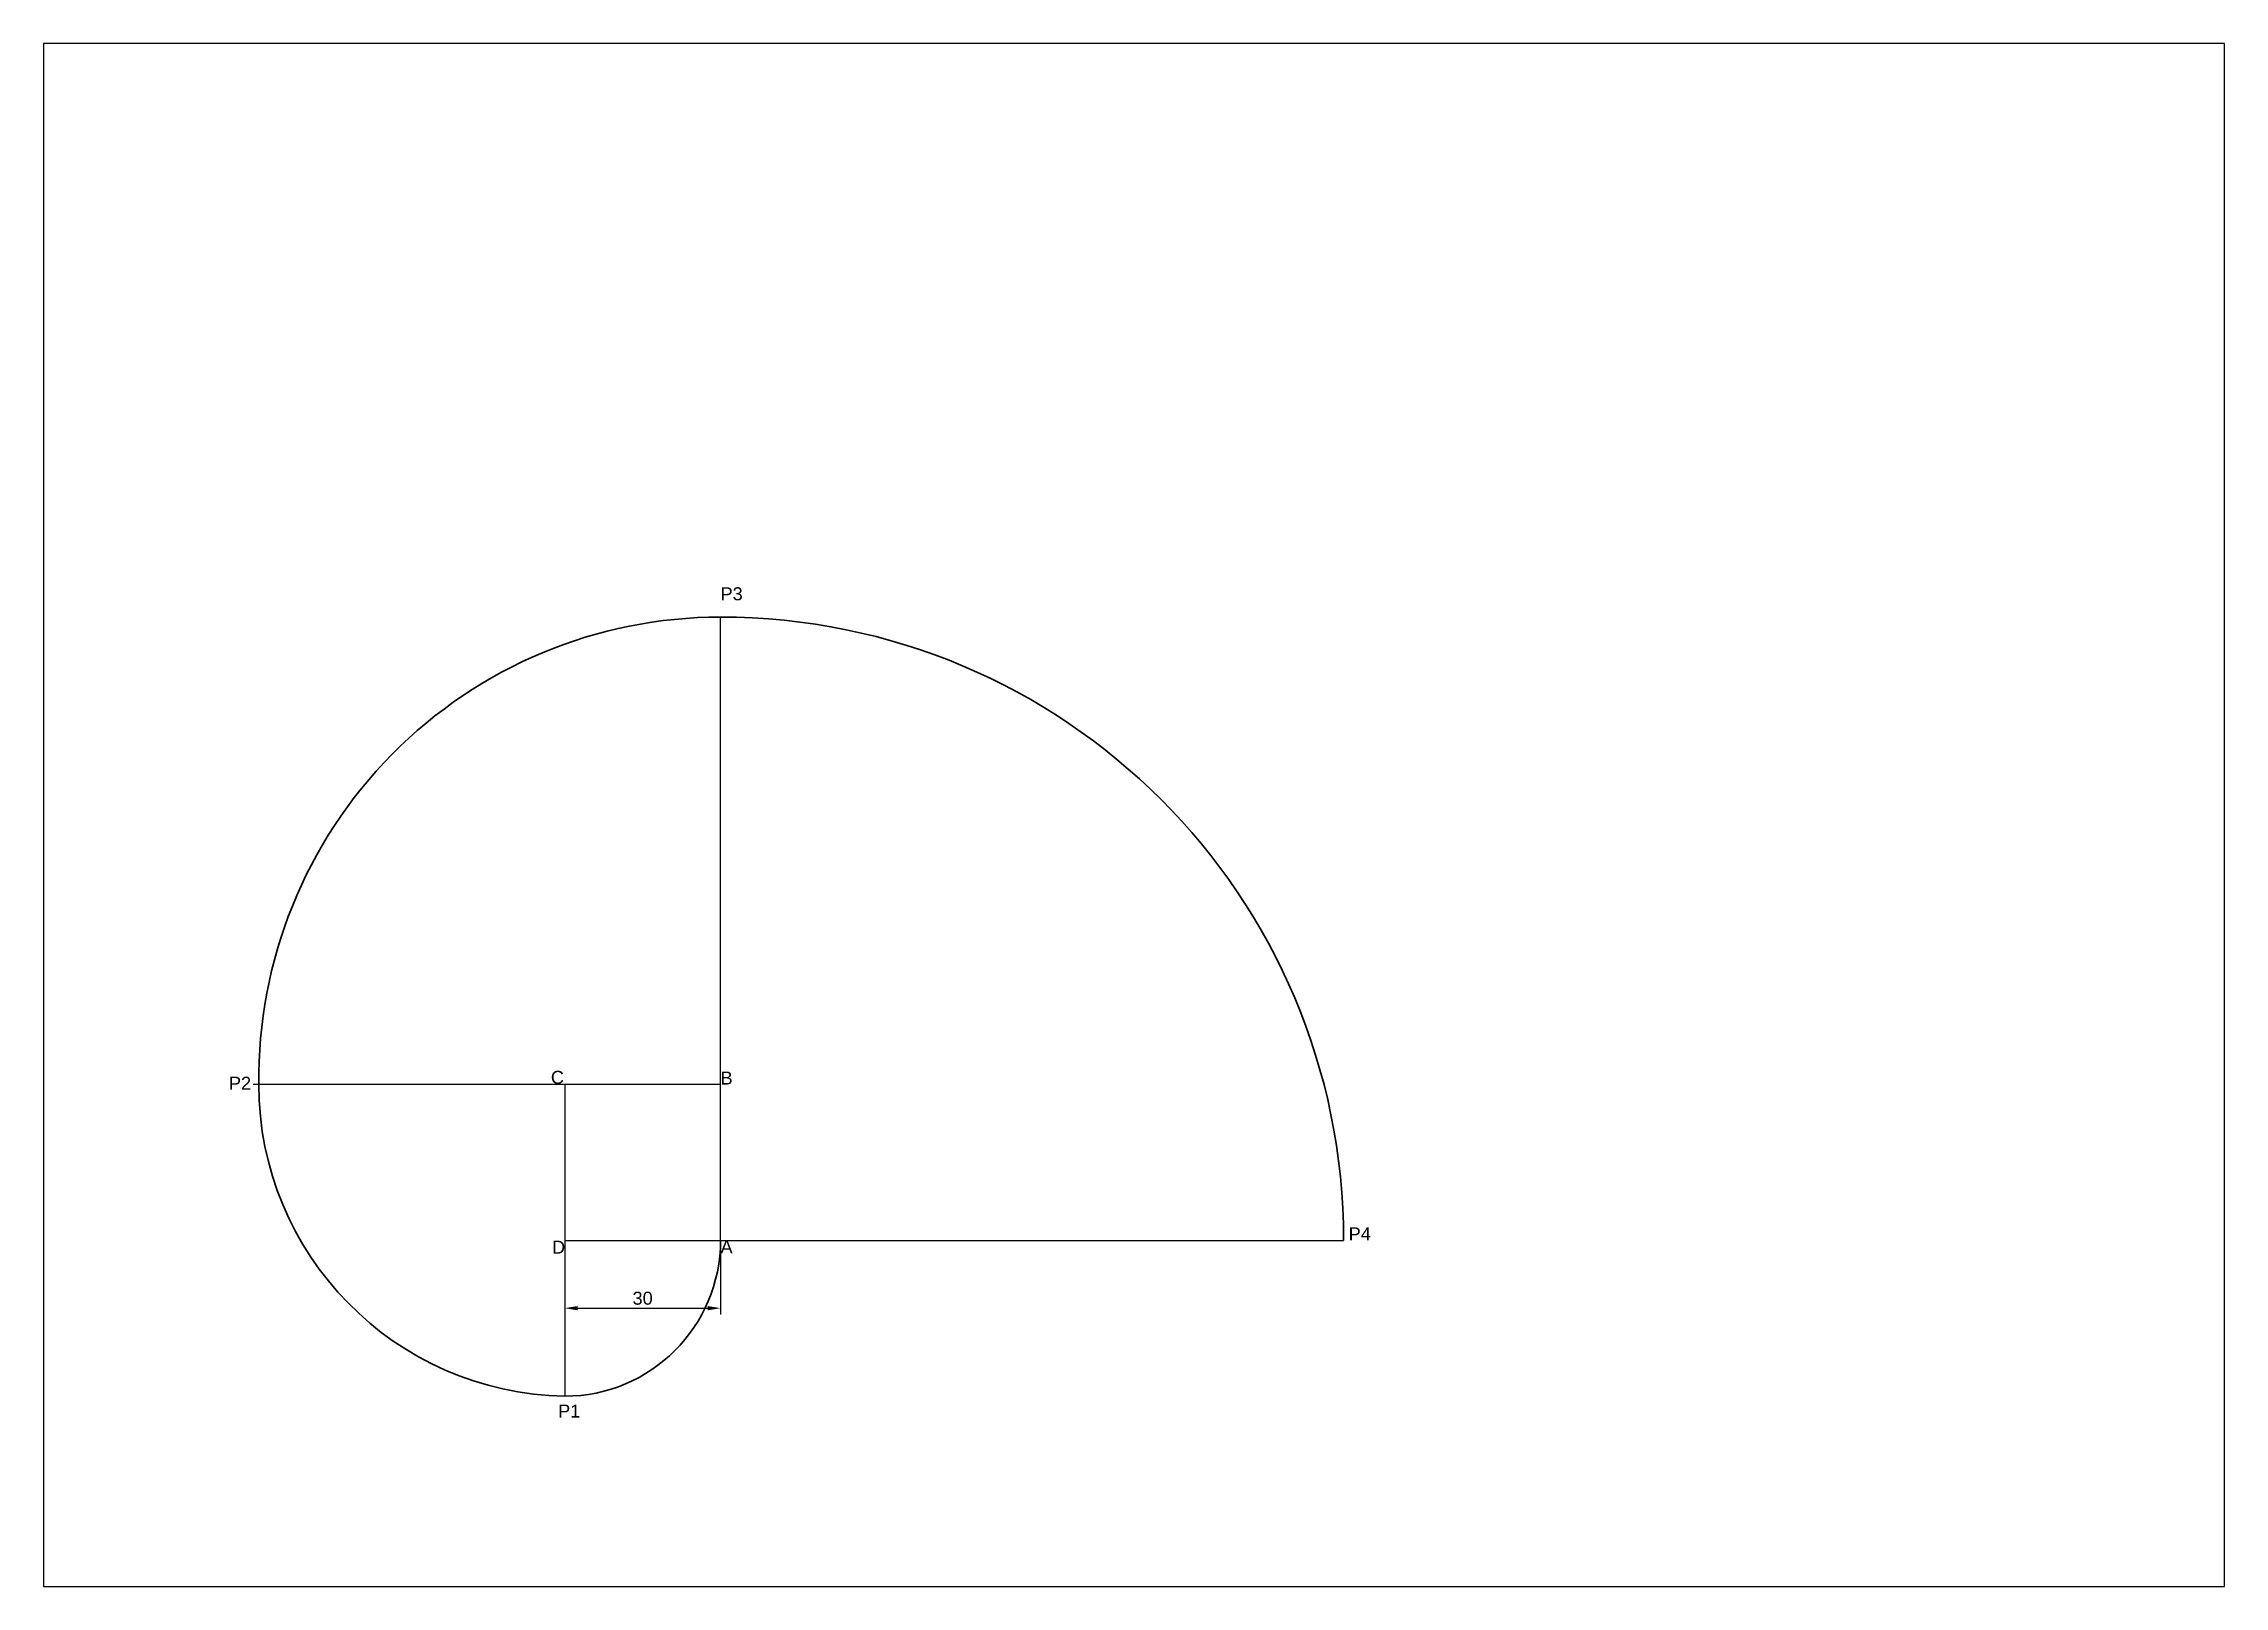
# Model space of a CAD drawing. Header units: millimetres. Extents: x 0 to 420, y 0 to 297.
import ezdxf

# ---------------------------------------------------------------- set-up
doc = ezdxf.new("R2010")
doc.units = ezdxf.units.MM
doc.styles.get("Standard").update_dxf_attribs({"font": 'arial.ttf'})
doc.dimstyles.new('ISO-25', dxfattribs={"dimtxt": 2.5, "dimasz": 2.5, "dimexe": 1.25, "dimexo": 0.625, "dimtad": 1, "dimtxsty": 'Standard', "dimcen": 2.5, "dimadec": 0, "dimazin": 0, "dimtfac": 1, "dimtmove": 0, "dimatfit": 3, "dimfxl": 1, "dimarcsym": 0})

# ---------------------------------------------------------------- blocks, each defined once
blk = doc.blocks.new('*D11')
at = {"color": 0, "lineweight": -2, "transparency": 16777216}
for p, q in [((100.37, 65.98), (100.37, 52.31)), ((130.37, 65.98), (130.37, 52.31)), ((102.87, 53.56), (127.87, 53.56))]:
    blk.add_line(p, q, dxfattribs=at)
at = {"color": 0, "transparency": 16777216}
for points in [[(102.87, 53.97), (102.87, 53.14), (100.37, 53.56)], [(127.87, 53.97), (127.87, 53.14), (130.37, 53.56)]]:
    blk.add_solid(points, dxfattribs=at)
at = {"layer": 'Defpoints', "color": 0, "transparency": 16777216}
for p in [(100.37, 66.61), (130.37, 66.61), (130.37, 53.56)]:
    blk.add_point(p, dxfattribs=at)
at = {"color": 0, "transparency": 16777216, "insert": (115.37, 55.46), "char_height": 2.5, "attachment_point": 5}
blk.add_mtext('30', dxfattribs=at)

msp = doc.modelspace()

# ---------------------------------------------------------------- linework, layer by layer
for p, q in [((130.374, 66.61), (130.374, 186.61)), ((130.374, 96.61), (40.374, 96.61)), ((100.374, 96.61), (100.374, 36.61)), ((100.374, 66.61), (250.374, 66.61))]:
    msp.add_line(p, q)
msp.add_lwpolyline([(0, 0), (420, 0), (420, 297), (0, 297)], close=True)
at = {"color": 215, "lineweight": 30, "true_color": 0xa953a0}
for centre, radius, start, end in [((130.367, 97.683), 88.927, 89.99583, 180.6915), ((130.374, 66.61), 120, 0, 90), ((101.447, 96.6), 60, 179.99083, 268.97509), ((100.374, 66.61), 30, 270.00011, 359.99989)]:
    msp.add_arc(centre, radius, start, end, dxfattribs=at)

# ---------------------------------------------------------------- texts
at = {"char_height": 2.5, "attachment_point": 1}
for s, insert in [('P3', (130.374, 192.335)), ('P2', (35.693, 98.122)), ('C', (97.691, 99.251)), ('B', (130.374, 99.11)), (' P4', (250.374, 69.11)), ('D', (97.917, 66.551)), ('A', (130.374, 66.61)), ('P1', (99.082, 35.007))]:
    msp.add_mtext_dynamic_manual_height_columns(s, width=5.75383, gutter_width=12.5, heights=[0], dxfattribs=dict(at, insert=insert))

# ---------------------------------------------------------------- dimensions: what is measured, and where the dimension line sits
dim = msp.add_linear_dim(base=(130.374, 53.555), p1=(100.374, 66.61), p2=(130.374, 66.61), dimstyle='ISO-25')
dim.commit()
dim.dimension.update_dxf_attribs({"geometry": '*D11', "text_midpoint": (115.374, 55.458)})

doc.saveas('drawing.dxf')
